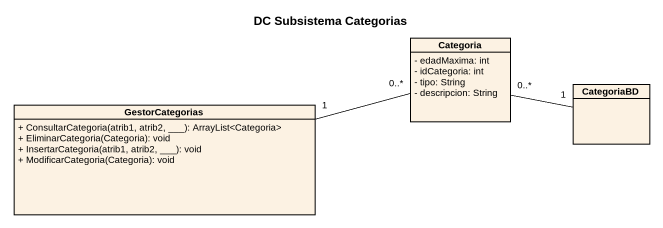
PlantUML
@startuml
title DC Subsistema Categorias
hide circle
hide empty members
skinparam classAttributeIconSize 0
class Categoria {
  - edadMaxima: int
  - idCategoria: int
  - tipo: String
  - descripcion: String
}
class GestorCategorias {
  + ConsultarCategoria(atrib1, atrib2, ___): ArrayList<Categoria>
  + EliminarCategoria(Categoria): void
  + InsertarCategoria(atrib1, atrib2, ___): void
  + ModificarCategoria(Categoria): void
}
class CategoriaBD
Categoria "0..*" -right- "1" CategoriaBD
GestorCategorias "1" -right- "0..*" Categoria
@enduml
